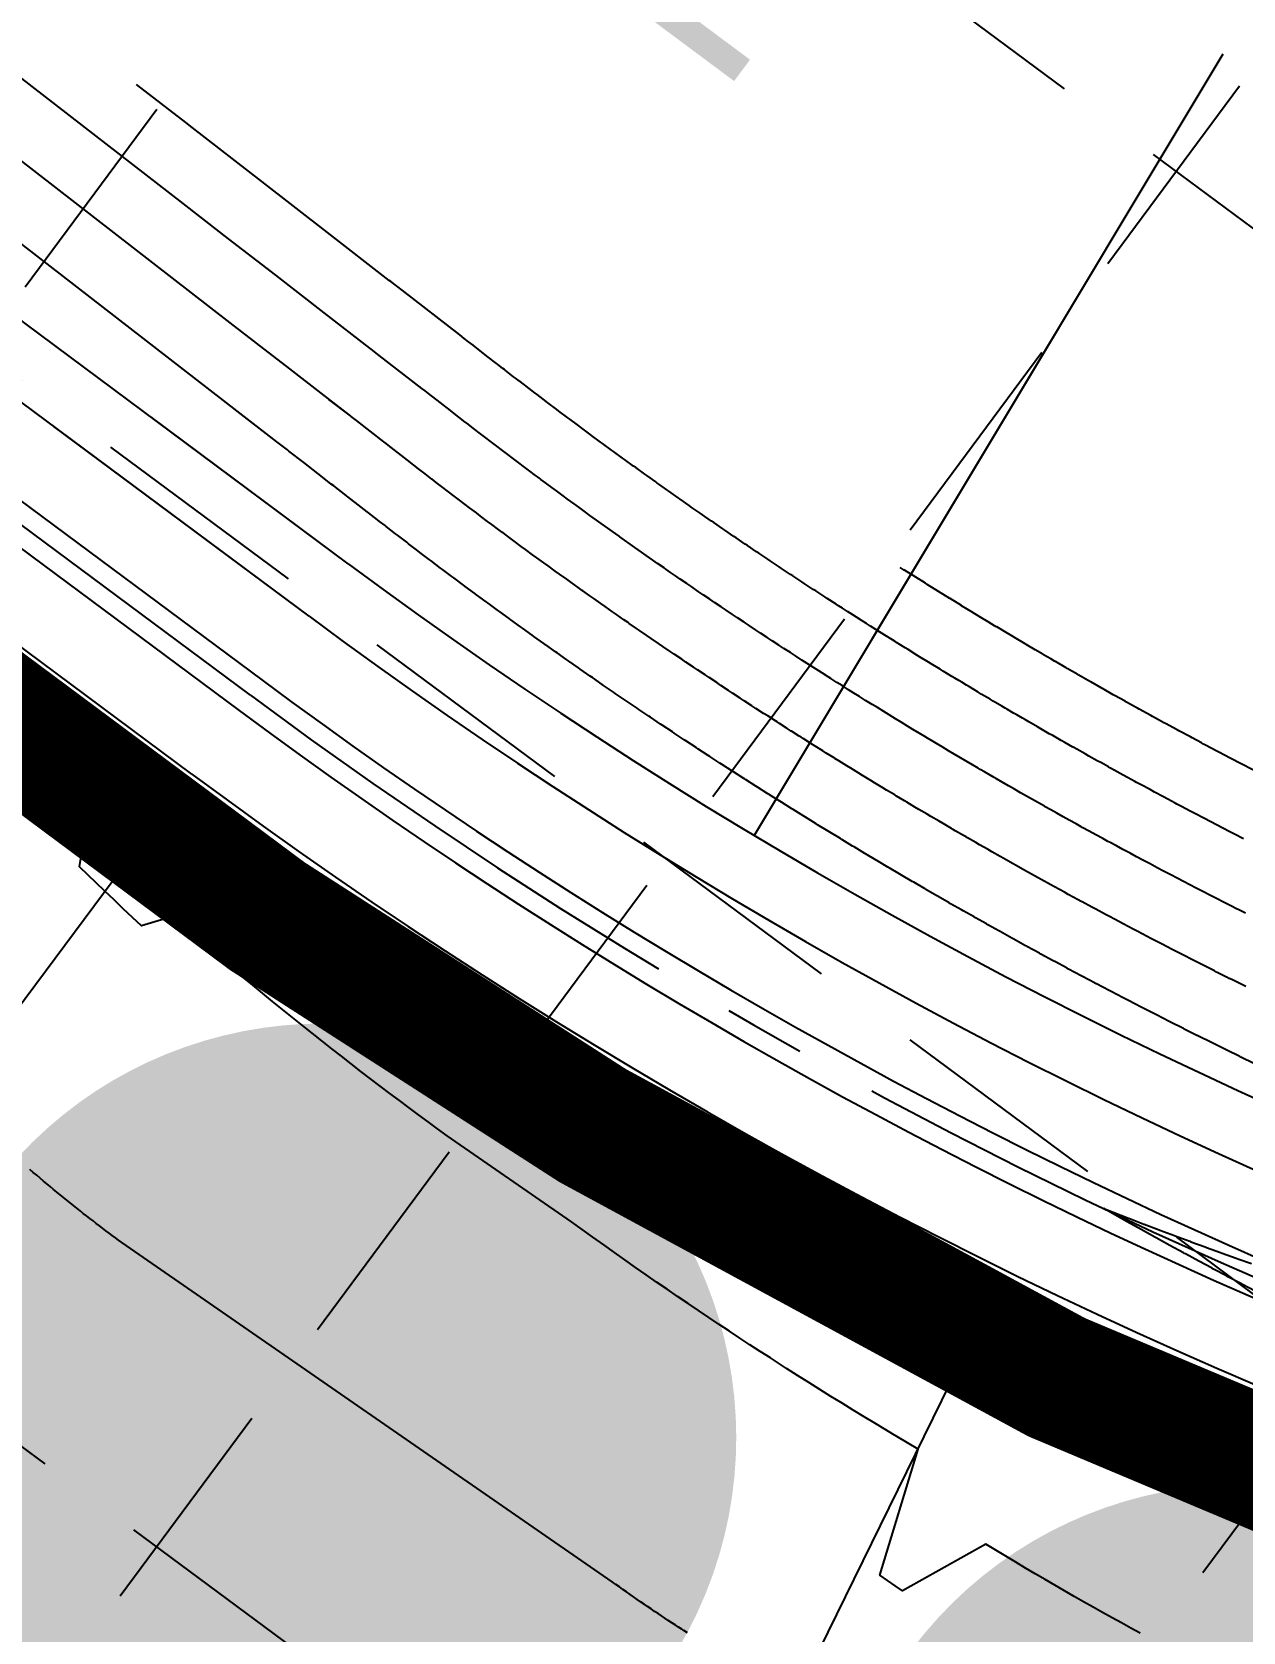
# Model space of a CAD drawing. Header units: feet. Extents: x 2260 to 6199, y 3666 to 7344.
# Drawn here: x 4416.6 to 4490.5, y 6200.7 to 6298.4 of the extents above; entities that cross this region are included whole.
import ezdxf
from ezdxf.enums import TextEntityAlignment as Align

# ---------------------------------------------------------------- set-up
doc = ezdxf.new("R2010")
doc.units = ezdxf.units.FT
doc.header["$LTSCALE"] = 40
doc.header["$MEASUREMENT"] = 0
doc.linetypes.add('CENTER2', pattern=[1.125, 0.75, -0.125, 0.125, -0.125])
doc.linetypes.add('HIDDEN', pattern=[0.375, 0.25, -0.125])
for name, color, linetype in [('ALTURA LOGO', 4, 'CONTINUOUS'), ('BOUNDARY-LINE', 1, 'CONTINUOUS'), ('CL-STORM', 4, 'CENTER2'), ('EOP-PROP', 4, 'CONTINUOUS'), ('EROSION BLANKETS', 84, 'CONTINUOUS'), ('FLOW-ARROWS', 253, 'CONTINUOUS'), ('GRID', 254, 'HIDDEN'), ('LOT-NOS', 4, 'CONTINUOUS'), ('lots-line', 4, 'CONTINUOUS'), ('PC', 43, 'CONTINUOUS'), ('STORM', 3, 'CONTINUOUS')]:
    doc.layers.add(name, color=color, linetype=linetype)
doc.styles.add('altura', font='ARIAL.TTF', dxfattribs={"oblique": 15})
doc.styles.get("Standard").update_dxf_attribs({"font": 'ARIAL.TTF'})

msp = doc.modelspace()

# ---------------------------------------------------------------- hatches: boundary and pattern name
at = {"layer": 'ALTURA LOGO'}
h = msp.add_hatch(color=42, dxfattribs=at)
edge = h.paths.add_edge_path()
edge.add_ellipse((4434.313, 6212.616), major_axis=(15.08, 20.258), ratio=1, start_angle=269.99844, end_angle=449.99844)
edge.add_ellipse((4434.313, 6212.616), major_axis=(15.079, 20.258), ratio=1, start_angle=89.99743, end_angle=269.99743)
h.paths.add_polyline_path([(4409.851, 6217.859), (4446.032, 6190.926), (4459.403, 6208.888), (4423.222, 6235.821)], flags=24)
h = msp.add_hatch(color=42, dxfattribs=at)
edge = h.paths.add_edge_path()
edge.add_ellipse((4490.479, 6184.493), major_axis=(15.08, 20.258), ratio=1, start_angle=269.99844, end_angle=449.99844)
edge.add_ellipse((4490.479, 6184.493), major_axis=(15.079, 20.258), ratio=1, start_angle=89.99743, end_angle=269.99743)
h.paths.add_polyline_path([(4466.017, 6189.736), (4502.199, 6162.802), (4515.57, 6180.764), (4479.389, 6207.698)], flags=24)

# ---------------------------------------------------------------- linework, layer by layer
at = {"layer": 'BOUNDARY-LINE', "color": 7}
for q in [(3811.862, 6729.77), (4423.823, 6274.898)]:
    msp.add_line((4435.876, 6265.94), q, dxfattribs=at)
msp.add_arc((4616.039, 6508.322), 302.006, 233.37652, 265.32855, dxfattribs=at)
msp.add_arc((4616.039, 6508.322), 302.006, 233.37652, 265.32855, dxfattribs=at)
at = {"layer": 'CL-STORM', "color": 7}
msp.add_line((4429.91, 6257.914), (4328.452, 6333.328), dxfattribs=at)
msp.add_arc((4616.039, 6508.322), 312.006, 233.37652, 260.31847, dxfattribs=at)
at = {"layer": 'EOP-PROP', "color": 7}
for p, q in [((4433.489, 6262.729), (3817.903, 6720.295)), ((4426.331, 6253.098), (3810.745, 6710.665)), ((4433.489, 6262.729), (4417.905, 6274.313)), ((4426.331, 6253.098), (4400.149, 6272.559))]:
    msp.add_line(p, q, dxfattribs=at)
for radius in [306.006, 306.006, 318.006, 318.006]:
    msp.add_arc((4616.039, 6508.322), radius, 233.37652, 264.31719, dxfattribs=at)
at = {"layer": 'EROSION BLANKETS', "const_width": 8}
msp.add_lwpolyline([(4602.606, 6185.544), (4594.697, 6185.766), (4581.319, 6188.161), (4548.131, 6193.658), (4524.084, 6198.814), (4500.364, 6207.343), (4479.131, 6216.276), (4450.805, 6231.64), (4430.936, 6244.426), (4165.96, 6441.588), (4022.75, 6547.626), (3801.036, 6712.749), (3796.889, 6714.467), (3794.317, 6715.019), (3793.533, 6715.058)], dxfattribs=at)
at = {"layer": 'FLOW-ARROWS', "color": 7}
for points in [[(4420.871, 6244.523, 0, 1.667, 0), (4417.819, 6240.562, 0, 0, 0), (4413.746, 6235.278, 0, 0, 0)], [(4420.871, 6244.523, 0, 1.667, 0), (4417.819, 6240.562, 0, 0, 0), (4413.746, 6235.278, 0, 0, 0)], [(4468.521, 6210.958, 0, 1.667, 0), (4466.334, 6206.462, 0, 0, 0), (4462.292, 6198.155, 0, 0, 0)], [(4468.521, 6210.958, 0, 1.667, 0), (4466.334, 6206.462, 0, 0, 0), (4462.292, 6198.155, 0, 0, 0)]]:
    msp.add_lwpolyline(points, format="xyseb", dxfattribs=at)
at = {"layer": 'GRID', "linetype": 'HIDDEN', "ltscale": 1.35}
for p, q in [((3395.076, 7098.879), (5997.509, 5169.707)), ((3363.961, 7056.904), (5966.394, 5127.733)), ((3332.845, 7014.929), (5935.278, 5085.758)), ((4568.907, 6488.886), (3479.721, 5019.585)), ((4610.882, 6457.77), (3521.696, 4988.469)), ((4652.857, 6426.655), (3563.671, 4957.354))]:
    msp.add_line(p, q, dxfattribs=at)
at = {"layer": 'lots-line', "color": 7}
for p, q in [((4423.945, 6249.888), (3799.931, 6713.718)), ((4489.275, 6297.037), (4460.664, 6249.35)), ((4479.279, 6280.376), (4460.664, 6249.35)), ((4423.945, 6249.888), (4394.23, 6271.975)), ((4355.341, 6157.592), (4423.945, 6249.888)), ((4355.341, 6157.592), (4423.945, 6249.888)), ((4474.231, 6219.222), (4420.793, 6110.28)), ((4474.231, 6219.222), (4420.793, 6110.28))]:
    msp.add_line(p, q, dxfattribs=at)
for radius, end in [(302.006, 265.32855), (302.006, 265.32855), (322.006, 265.94551), (322.006, 265.94551)]:
    msp.add_arc((4616.039, 6508.322), radius, 233.37652, end, dxfattribs=at)
at = {"layer": 'PC', "color": 43, "flags": 128}
for points, elevation in [([(4491.168, 6235.436), (4490.38, 6235.818), (4490.376, 6235.82), (4490.302, 6235.856), (4489.516, 6236.24), (4489.437, 6236.278), (4488.652, 6236.665), (4488.573, 6236.704), (4487.791, 6237.093), (4487.742, 6237.117), (4487.712, 6237.132), (4487.687, 6237.145), (4486.905, 6237.536), (4486.862, 6237.558), (4486.083, 6237.952), (4486.071, 6237.957), (4485.992, 6237.997), (4485.214, 6238.393), (4485.134, 6238.434), (4484.358, 6238.832), (4484.278, 6238.873), (4483.503, 6239.274), (4483.265, 6239.397), (4483.185, 6239.439), (4482.411, 6239.843), (4482.33, 6239.886), (4481.558, 6240.292), (4481.542, 6240.301), (4481.476, 6240.336), (4480.707, 6240.743), (4480.624, 6240.788), (4479.857, 6241.197), (4479.773, 6241.243), (4479.008, 6241.654), (4478.991, 6241.664), (4478.923, 6241.701), (4478.161, 6242.114), (4478.075, 6242.161), (4477.316, 6242.576), (4477.3, 6242.584), (4477.233, 6242.622), (4476.477, 6243.038), (4476.397, 6243.083), (4475.682, 6243.479), (4475.602, 6243.524), (4474.924, 6243.902), (4474.922, 6243.904), (4474.842, 6243.949), (4474.167, 6244.328), (4474.084, 6244.376), (4473.411, 6244.757), (4473.327, 6244.805), (4472.657, 6245.187), (4472.572, 6245.236), (4471.903, 6245.619), (4471.873, 6245.637), (4471.817, 6245.67), (4471.151, 6246.054), (4471.091, 6246.09), (4471.064, 6246.105), (4470.4, 6246.491), (4470.313, 6246.543), (4469.651, 6246.93), (4469.562, 6246.983), (4468.903, 6247.371), (4468.813, 6247.425), (4468.156, 6247.814), (4468.107, 6247.844), (4467.452, 6248.235), (4467.411, 6248.26), (4466.758, 6248.652), (4466.667, 6248.707), (4466.016, 6249.101), (4465.924, 6249.157), (4465.276, 6249.551), (4465.183, 6249.609), (4464.537, 6250.004), (4464.443, 6250.063), (4463.799, 6250.459), (4463.704, 6250.519), (4463.69, 6250.528), (4463.049, 6250.926), (4462.967, 6250.977), (4462.328, 6251.376), (4462.231, 6251.437), (4461.594, 6251.837), (4461.548, 6251.867), (4461.502, 6251.896), (4460.867, 6252.298), (4460.862, 6252.301), (4460.764, 6252.363), (4460.131, 6252.766), (4460.073, 6252.804), (4460.032, 6252.83), (4459.402, 6253.234), (4459.302, 6253.298), (4458.674, 6253.704), (4458.574, 6253.769), (4457.947, 6254.175), (4457.846, 6254.241), (4457.222, 6254.649), (4457.121, 6254.716), (4456.498, 6255.125), (4456.396, 6255.193), (4455.775, 6255.603), (4455.673, 6255.672), (4455.055, 6256.083), (4454.952, 6256.152), (4454.335, 6256.565), (4454.231, 6256.635), (4453.617, 6257.05), (4453.513, 6257.12), (4452.9, 6257.536), (4452.795, 6257.608), (4452.185, 6258.024), (4452.08, 6258.097), (4451.471, 6258.514), (4451.392, 6258.57), (4450.786, 6258.988), (4450.759, 6259.007), (4450.652, 6259.081), (4450.048, 6259.501), (4449.941, 6259.576), (4449.339, 6259.997), (4449.231, 6260.074), (4448.631, 6260.496), (4448.536, 6260.564), (4447.938, 6260.987), (4447.925, 6260.996), (4447.816, 6261.074), (4447.22, 6261.499), (4447.111, 6261.577), (4446.517, 6262.003), (4446.407, 6262.083), (4445.815, 6262.51), (4445.704, 6262.59), (4445.115, 6263.018), (4445.003, 6263.099), (4444.416, 6263.529), (4444.304, 6263.611), (4443.718, 6264.041), (4443.606, 6264.124), (4443.023, 6264.555), (4443.005, 6264.569), (4442.91, 6264.639), (4442.328, 6265.072), (4442.215, 6265.157), (4441.636, 6265.59), (4441.522, 6265.676), (4440.945, 6266.111), (4440.83, 6266.197), (4440.255, 6266.633), (4440.14, 6266.721), (4439.567, 6267.157), (4439.452, 6267.246), (4438.881, 6267.683), (4438.77, 6267.769), (4438.764, 6267.774), (4438.195, 6268.212), (4438.127, 6268.265), (4437.792, 6268.525), (4437.667, 6268.621), (4437.487, 6268.761), (4435.863, 6270.019), (4435.806, 6270.063), (4435.747, 6270.109), (4434.994, 6270.692), (4434.848, 6270.805), (4434.827, 6270.822), (4434.02, 6271.447), (4433.163, 6272.111), (4432.251, 6272.818), (4432.167, 6272.883), (4431.524, 6273.381), (4401.398, 6296.724)], 549), ([(4490.666, 6240.131), (4490.426, 6240.249), (4489.813, 6240.554), (4489.666, 6240.627), (4489.575, 6240.672), (4489.501, 6240.709), (4488.887, 6241.016), (4488.758, 6241.081), (4488.146, 6241.39), (4488.112, 6241.407), (4487.876, 6241.526), (4487.264, 6241.837), (4487.028, 6241.957), (4486.416, 6242.271), (4486.182, 6242.39), (4485.571, 6242.707), (4484.878, 6243.067), (4484.645, 6243.189), (4484.034, 6243.508), (4483.8, 6243.632), (4483.193, 6243.951), (4483.147, 6243.977), (4482.957, 6244.078), (4482.352, 6244.398), (4482.115, 6244.526), (4481.513, 6244.847), (4481.274, 6244.977), (4480.676, 6245.299), (4480.626, 6245.327), (4480.435, 6245.431), (4479.84, 6245.754), (4479.597, 6245.888), (4479.005, 6246.211), (4478.961, 6246.235), (4478.774, 6246.34), (4478.185, 6246.664), (4477.963, 6246.788), (4477.408, 6247.095), (4477.185, 6247.221), (4476.66, 6247.515), (4476.654, 6247.518), (4476.435, 6247.642), (4475.912, 6247.936), (4475.686, 6248.065), (4475.166, 6248.36), (4474.938, 6248.491), (4474.421, 6248.785), (4474.191, 6248.918), (4473.677, 6249.213), (4473.596, 6249.261), (4473.446, 6249.348), (4472.935, 6249.643), (4472.773, 6249.738), (4472.702, 6249.78), (4472.193, 6250.075), (4471.959, 6250.214), (4471.454, 6250.51), (4471.218, 6250.65), (4470.715, 6250.946), (4470.477, 6251.088), (4469.978, 6251.385), (4469.849, 6251.463), (4469.351, 6251.759), (4469.242, 6251.825), (4468.747, 6252.122), (4468.508, 6252.268), (4468.015, 6252.565), (4467.775, 6252.712), (4467.285, 6253.01), (4467.043, 6253.159), (4466.555, 6253.458), (4466.313, 6253.608), (4465.828, 6253.907), (4465.584, 6254.059), (4465.548, 6254.082), (4465.065, 6254.381), (4464.857, 6254.511), (4464.376, 6254.811), (4464.13, 6254.966), (4463.653, 6255.267), (4463.535, 6255.342), (4463.418, 6255.416), (4462.942, 6255.717), (4462.93, 6255.724), (4462.683, 6255.882), (4462.209, 6256.184), (4462.064, 6256.278), (4461.962, 6256.343), (4461.49, 6256.646), (4461.242, 6256.806), (4460.772, 6257.109), (4460.523, 6257.271), (4460.055, 6257.575), (4459.805, 6257.738), (4459.339, 6258.043), (4459.089, 6258.207), (4458.625, 6258.513), (4458.375, 6258.679), (4457.913, 6258.984), (4457.662, 6259.152), (4457.202, 6259.458), (4456.95, 6259.627), (4456.492, 6259.934), (4456.24, 6260.105), (4455.783, 6260.412), (4455.531, 6260.584), (4455.077, 6260.892), (4454.823, 6261.065), (4454.371, 6261.374), (4454.117, 6261.549), (4453.667, 6261.858), (4453.476, 6261.99), (4453.028, 6262.3), (4452.964, 6262.344), (4452.71, 6262.521), (4452.263, 6262.832), (4452.008, 6263.011), (4451.564, 6263.322), (4451.308, 6263.502), (4450.865, 6263.814), (4450.64, 6263.974), (4450.199, 6264.286), (4450.169, 6264.308), (4449.912, 6264.491), (4449.473, 6264.804), (4449.217, 6264.988), (4448.78, 6265.302), (4448.523, 6265.488), (4448.087, 6265.801), (4447.83, 6265.989), (4447.397, 6266.303), (4447.139, 6266.492), (4446.707, 6266.807), (4446.449, 6266.997), (4446.019, 6267.313), (4445.761, 6267.505), (4445.333, 6267.821), (4445.293, 6267.851), (4445.074, 6268.014), (4444.648, 6268.33), (4444.389, 6268.525), (4443.965, 6268.842), (4443.705, 6269.038), (4443.283, 6269.356), (4443.023, 6269.553), (4442.603, 6269.871), (4442.343, 6270.07), (4441.924, 6270.389), (4441.663, 6270.589), (4441.247, 6270.908), (4440.998, 6271.101), (4440.985, 6271.111), (4440.571, 6271.43), (4440.419, 6271.549), (4440.175, 6271.737), (4439.895, 6271.954), (4439.491, 6272.267), (4438.319, 6273.176), (4438.192, 6273.274), (4438.06, 6273.376), (4436.387, 6274.673), (4436.062, 6274.924), (4436.014, 6274.961), (4434.22, 6276.352), (4432.314, 6277.829), (4430.285, 6279.4), (4430.099, 6279.544), (4428.67, 6280.652), (4408.585, 6296.214)], 548), ([(4490.654, 6244.604), (4490.209, 6244.828), (4490.153, 6244.856), (4489.76, 6245.054), (4489.313, 6245.281), (4488.923, 6245.479), (4488.475, 6245.709), (4488.087, 6245.908), (4487.638, 6246.14), (4486.49, 6246.736), (4486.105, 6246.939), (4485.658, 6247.172), (4485.27, 6247.378), (4484.827, 6247.611), (4484.751, 6247.653), (4484.437, 6247.82), (4483.998, 6248.053), (4483.606, 6248.264), (4483.17, 6248.497), (4482.775, 6248.712), (4482.343, 6248.944), (4482.261, 6248.989), (4481.946, 6249.161), (4481.518, 6249.394), (4481.119, 6249.614), (4480.694, 6249.846), (4480.623, 6249.886), (4480.314, 6250.057), (4479.893, 6250.289), (4479.53, 6250.493), (4479.134, 6250.712), (4478.768, 6250.919), (4478.395, 6251.127), (4478.386, 6251.133), (4478.027, 6251.336), (4477.657, 6251.543), (4477.287, 6251.755), (4476.921, 6251.962), (4476.548, 6252.177), (4476.185, 6252.383), (4475.811, 6252.6), (4475.451, 6252.807), (4475.319, 6252.884), (4475.075, 6253.026), (4474.718, 6253.232), (4474.454, 6253.387), (4474.339, 6253.455), (4473.987, 6253.66), (4473.605, 6253.885), (4473.256, 6254.089), (4472.873, 6254.317), (4472.527, 6254.521), (4472.142, 6254.752), (4471.799, 6254.955), (4471.59, 6255.081), (4471.25, 6255.284), (4471.073, 6255.39), (4470.735, 6255.593), (4470.349, 6255.828), (4470.014, 6256.03), (4469.626, 6256.267), (4469.293, 6256.47), (4468.904, 6256.709), (4468.574, 6256.911), (4468.183, 6257.153), (4467.856, 6257.354), (4467.464, 6257.599), (4467.405, 6257.636), (4467.082, 6257.837), (4466.746, 6258.046), (4466.425, 6258.247), (4466.03, 6258.496), (4465.711, 6258.697), (4465.523, 6258.816), (4465.335, 6258.936), (4465.018, 6259.136), (4464.999, 6259.148), (4464.602, 6259.401), (4464.288, 6259.602), (4464.054, 6259.752), (4463.891, 6259.857), (4463.578, 6260.057), (4463.181, 6260.314), (4462.87, 6260.515), (4462.472, 6260.774), (4462.163, 6260.975), (4461.764, 6261.235), (4461.457, 6261.436), (4461.058, 6261.699), (4460.753, 6261.9), (4460.354, 6262.165), (4460.05, 6262.365), (4459.65, 6262.632), (4459.349, 6262.833), (4458.948, 6263.102), (4458.649, 6263.303), (4458.248, 6263.574), (4457.95, 6263.774), (4457.549, 6264.047), (4457.253, 6264.248), (4456.851, 6264.523), (4456.557, 6264.724), (4456.155, 6265.001), (4455.863, 6265.201), (4455.56, 6265.411), (4455.27, 6265.612), (4455.17, 6265.681), (4454.767, 6265.962), (4454.478, 6266.163), (4454.075, 6266.445), (4453.788, 6266.646), (4453.385, 6266.931), (4453.1, 6267.132), (4452.744, 6267.385), (4452.46, 6267.585), (4452.412, 6267.619), (4452.009, 6267.908), (4451.727, 6268.109), (4451.323, 6268.399), (4451.043, 6268.6), (4450.638, 6268.892), (4450.36, 6269.093), (4449.955, 6269.388), (4449.678, 6269.589), (4449.274, 6269.885), (4448.999, 6270.086), (4448.594, 6270.384), (4448.32, 6270.585), (4447.915, 6270.885), (4447.644, 6271.086), (4447.58, 6271.134), (4447.238, 6271.388), (4446.968, 6271.589), (4446.563, 6271.893), (4446.294, 6272.094), (4445.889, 6272.4), (4445.622, 6272.601), (4445.216, 6272.909), (4444.951, 6273.11), (4444.545, 6273.419), (4444.282, 6273.62), (4443.875, 6273.933), (4443.614, 6274.133), (4443.227, 6274.432), (4443.205, 6274.449), (4442.947, 6274.648), (4442.71, 6274.832), (4442.559, 6274.949), (4442.124, 6275.287), (4441.496, 6275.773), (4440.774, 6276.332), (4440.579, 6276.484), (4440.373, 6276.643), (4437.779, 6278.653), (4437.276, 6279.043), (4437.202, 6279.1), (4434.42, 6281.256), (4431.464, 6283.546), (4428.319, 6285.983), (4428.032, 6286.205), (4425.815, 6287.923), (4415.773, 6295.704)], 547), ([(4490.534, 6249.148), (4489.992, 6249.425), (4489.706, 6249.573), (4488.103, 6250.405), (4487.564, 6250.689), (4487.282, 6250.837), (4486.74, 6251.124), (4486.462, 6251.271), (4486.356, 6251.329), (4485.918, 6251.562), (4485.643, 6251.708), (4485.097, 6252.003), (4484.826, 6252.147), (4484.277, 6252.446), (4484.01, 6252.589), (4483.897, 6252.652), (4483.458, 6252.892), (4483.196, 6253.034), (4482.641, 6253.34), (4482.383, 6253.481), (4482.284, 6253.537), (4481.855, 6253.775), (4481.601, 6253.915), (4481.096, 6254.198), (4480.86, 6254.329), (4480.351, 6254.616), (4480.13, 6254.739), (4480.118, 6254.747), (4479.619, 6255.029), (4479.402, 6255.151), (4478.889, 6255.445), (4478.676, 6255.565), (4478.159, 6255.862), (4477.95, 6255.982), (4477.431, 6256.282), (4477.225, 6256.4), (4477.042, 6256.508), (4476.703, 6256.705), (4476.502, 6256.821), (4476.136, 6257.036), (4475.977, 6257.129), (4475.78, 6257.244), (4475.252, 6257.556), (4475.059, 6257.669), (4474.528, 6257.984), (4474.339, 6258.096), (4473.806, 6258.415), (4473.621, 6258.525), (4473.332, 6258.699), (4473.149, 6258.808), (4472.904, 6258.955), (4472.724, 6259.064), (4472.19, 6259.388), (4472.012, 6259.495), (4471.476, 6259.822), (4471.302, 6259.929), (4470.764, 6260.259), (4470.593, 6260.364), (4470.053, 6260.698), (4469.885, 6260.802), (4469.344, 6261.139), (4469.263, 6261.19), (4469.098, 6261.292), (4468.636, 6261.581), (4468.473, 6261.683), (4467.929, 6262.026), (4467.769, 6262.126), (4467.51, 6262.291), (4467.251, 6262.455), (4467.093, 6262.555), (4467.067, 6262.572), (4466.522, 6262.92), (4466.366, 6263.019), (4466.045, 6263.226), (4465.82, 6263.37), (4465.666, 6263.469), (4465.12, 6263.822), (4464.968, 6263.921), (4464.421, 6264.276), (4464.27, 6264.374), (4463.723, 6264.732), (4463.575, 6264.83), (4463.027, 6265.191), (4462.88, 6265.287), (4462.332, 6265.651), (4462.187, 6265.747), (4461.639, 6266.113), (4461.496, 6266.208), (4460.947, 6266.577), (4460.805, 6266.672), (4460.256, 6267.043), (4460.117, 6267.137), (4459.567, 6267.511), (4459.429, 6267.604), (4458.879, 6267.981), (4458.743, 6268.074), (4458.193, 6268.453), (4458.058, 6268.545), (4457.645, 6268.832), (4457.512, 6268.924), (4457.375, 6269.018), (4456.824, 6269.402), (4456.693, 6269.493), (4456.142, 6269.88), (4456.013, 6269.97), (4455.462, 6270.359), (4455.334, 6270.45), (4454.848, 6270.795), (4454.721, 6270.885), (4454.656, 6270.931), (4454.105, 6271.324), (4453.98, 6271.413), (4453.429, 6271.81), (4453.305, 6271.898), (4452.754, 6272.297), (4452.632, 6272.385), (4452.081, 6272.786), (4451.96, 6272.874), (4451.409, 6273.278), (4451.29, 6273.364), (4450.739, 6273.771), (4450.621, 6273.857), (4450.07, 6274.266), (4449.954, 6274.351), (4449.868, 6274.417), (4449.402, 6274.763), (4449.288, 6274.848), (4448.737, 6275.261), (4448.624, 6275.346), (4448.072, 6275.762), (4447.961, 6275.846), (4447.409, 6276.265), (4447.299, 6276.348), (4446.748, 6276.769), (4446.639, 6276.852), (4446.087, 6277.276), (4445.981, 6277.358), (4445.455, 6277.764), (4445.426, 6277.786), (4445.323, 6277.866), (4445.002, 6278.115), (4444.942, 6278.162), (4444.352, 6278.619), (4443.5, 6279.279), (4443.23, 6279.489), (4442.965, 6279.694), (4442.687, 6279.91), (4439.172, 6282.633), (4438.49, 6283.162), (4438.39, 6283.239), (4434.62, 6286.16), (4430.615, 6289.263), (4426.354, 6292.565), (4425.964, 6292.867), (4422.961, 6295.194)], 546), ([(4490.654, 6244.604), (4490.209, 6244.828), (4490.153, 6244.856), (4489.76, 6245.054), (4489.313, 6245.281), (4488.923, 6245.479), (4488.475, 6245.709), (4488.087, 6245.908), (4487.638, 6246.14), (4486.49, 6246.736), (4486.105, 6246.939), (4485.658, 6247.172), (4485.27, 6247.378), (4484.827, 6247.611), (4484.751, 6247.653), (4484.437, 6247.82), (4483.998, 6248.053), (4483.606, 6248.264), (4483.17, 6248.497), (4482.775, 6248.712), (4482.343, 6248.944), (4482.261, 6248.989), (4481.946, 6249.161), (4481.518, 6249.394), (4481.119, 6249.614), (4480.694, 6249.846), (4480.623, 6249.886), (4480.314, 6250.057), (4479.893, 6250.289), (4479.53, 6250.493), (4479.134, 6250.712), (4478.768, 6250.919), (4478.395, 6251.127), (4478.386, 6251.133), (4478.027, 6251.336), (4477.657, 6251.543), (4477.287, 6251.755), (4476.921, 6251.962), (4476.548, 6252.177), (4476.185, 6252.383), (4475.811, 6252.6), (4475.451, 6252.807), (4475.319, 6252.884), (4475.075, 6253.026), (4474.718, 6253.232), (4474.454, 6253.387), (4474.339, 6253.455), (4473.987, 6253.66), (4473.605, 6253.885), (4473.256, 6254.089), (4472.873, 6254.317), (4472.527, 6254.521), (4472.142, 6254.752), (4471.799, 6254.955), (4471.59, 6255.081), (4471.25, 6255.284), (4471.073, 6255.39), (4470.735, 6255.593), (4470.349, 6255.828), (4470.014, 6256.03), (4469.626, 6256.267), (4469.293, 6256.47), (4468.904, 6256.709), (4468.574, 6256.911), (4468.183, 6257.153), (4467.856, 6257.354), (4467.464, 6257.599), (4467.405, 6257.636), (4467.082, 6257.837), (4466.746, 6258.046), (4466.425, 6258.247), (4466.03, 6258.496), (4465.711, 6258.697), (4465.523, 6258.816), (4465.335, 6258.936), (4465.018, 6259.136), (4464.999, 6259.148), (4464.602, 6259.401), (4464.288, 6259.602), (4464.054, 6259.752), (4463.891, 6259.857), (4463.578, 6260.057), (4463.181, 6260.314), (4462.87, 6260.515), (4462.472, 6260.774), (4462.163, 6260.975), (4461.764, 6261.235), (4461.457, 6261.436), (4461.058, 6261.699), (4460.753, 6261.9), (4460.354, 6262.165), (4460.05, 6262.365), (4459.65, 6262.632), (4459.349, 6262.833), (4458.948, 6263.102), (4458.649, 6263.303), (4458.248, 6263.574), (4457.95, 6263.774), (4457.549, 6264.047), (4457.253, 6264.248), (4456.851, 6264.523), (4456.557, 6264.724), (4456.155, 6265.001), (4455.863, 6265.201), (4455.56, 6265.411), (4455.27, 6265.612), (4455.17, 6265.681), (4454.767, 6265.962), (4454.478, 6266.163), (4454.075, 6266.445), (4453.788, 6266.646), (4453.385, 6266.931), (4453.1, 6267.132), (4452.744, 6267.385), (4452.46, 6267.585), (4452.412, 6267.619), (4452.009, 6267.908), (4451.727, 6268.109), (4451.323, 6268.399), (4451.043, 6268.6), (4450.638, 6268.892), (4450.36, 6269.093), (4449.955, 6269.388), (4449.678, 6269.589), (4449.274, 6269.885), (4448.999, 6270.086), (4448.594, 6270.384), (4448.32, 6270.585), (4447.915, 6270.885), (4447.644, 6271.086), (4447.58, 6271.134), (4447.238, 6271.388), (4446.968, 6271.589), (4446.563, 6271.893), (4446.294, 6272.094), (4445.889, 6272.4), (4445.622, 6272.601), (4445.216, 6272.909), (4444.951, 6273.11), (4444.545, 6273.419), (4444.282, 6273.62), (4443.875, 6273.933), (4443.614, 6274.133), (4443.227, 6274.432), (4443.205, 6274.449), (4442.947, 6274.648), (4442.71, 6274.832), (4442.559, 6274.949), (4442.124, 6275.287), (4441.496, 6275.773), (4440.774, 6276.332), (4440.579, 6276.484), (4440.499, 6276.545)], 547), ([(4490.534, 6249.148), (4489.992, 6249.425), (4489.706, 6249.573), (4488.103, 6250.405), (4487.564, 6250.689), (4487.282, 6250.837), (4486.74, 6251.124), (4486.462, 6251.271), (4486.356, 6251.329), (4485.918, 6251.562), (4485.643, 6251.708), (4485.097, 6252.003), (4484.826, 6252.147), (4484.277, 6252.446), (4484.01, 6252.589), (4483.897, 6252.652), (4483.458, 6252.892), (4483.196, 6253.034), (4482.641, 6253.34), (4482.383, 6253.481), (4482.284, 6253.537), (4481.855, 6253.775), (4481.601, 6253.915), (4481.096, 6254.198), (4480.86, 6254.329), (4480.351, 6254.616), (4480.13, 6254.739), (4480.118, 6254.747), (4479.619, 6255.029), (4479.402, 6255.151), (4478.889, 6255.445), (4478.676, 6255.565), (4478.159, 6255.862), (4477.95, 6255.982), (4477.431, 6256.282), (4477.225, 6256.4), (4477.042, 6256.508), (4476.703, 6256.705), (4476.502, 6256.821), (4476.136, 6257.036), (4475.977, 6257.129), (4475.78, 6257.244), (4475.252, 6257.556), (4475.059, 6257.669), (4474.528, 6257.984), (4474.339, 6258.096), (4473.806, 6258.415), (4473.621, 6258.525), (4473.332, 6258.699), (4473.149, 6258.808), (4472.904, 6258.955), (4472.724, 6259.064), (4472.19, 6259.388), (4472.012, 6259.495), (4471.476, 6259.822), (4471.302, 6259.929), (4470.764, 6260.259), (4470.593, 6260.364), (4470.053, 6260.698), (4469.885, 6260.802), (4469.344, 6261.139), (4469.263, 6261.19), (4469.098, 6261.292), (4468.636, 6261.581), (4468.473, 6261.683), (4467.929, 6262.026), (4467.769, 6262.126), (4467.51, 6262.291), (4467.251, 6262.455), (4467.093, 6262.555), (4467.067, 6262.572), (4466.522, 6262.92), (4466.366, 6263.019), (4466.045, 6263.226), (4465.82, 6263.37), (4465.666, 6263.469), (4465.12, 6263.822), (4464.968, 6263.921), (4464.421, 6264.276), (4464.27, 6264.374), (4463.723, 6264.732), (4463.575, 6264.83), (4463.027, 6265.191), (4462.88, 6265.287), (4462.332, 6265.651), (4462.187, 6265.747), (4461.639, 6266.113), (4461.496, 6266.208), (4460.947, 6266.577), (4460.805, 6266.672), (4460.256, 6267.043), (4460.117, 6267.137), (4459.567, 6267.511), (4459.429, 6267.604), (4458.879, 6267.981), (4458.743, 6268.074), (4458.193, 6268.453), (4458.058, 6268.545), (4457.645, 6268.832), (4457.512, 6268.924), (4457.375, 6269.018), (4456.824, 6269.402), (4456.693, 6269.493), (4456.142, 6269.88), (4456.013, 6269.97), (4455.462, 6270.359), (4455.334, 6270.45), (4454.848, 6270.795), (4454.721, 6270.885), (4454.656, 6270.931), (4454.105, 6271.324), (4453.98, 6271.413), (4453.429, 6271.81), (4453.305, 6271.898), (4452.754, 6272.297), (4452.632, 6272.385), (4452.081, 6272.786), (4451.96, 6272.874), (4451.409, 6273.278), (4451.29, 6273.364), (4450.739, 6273.771), (4450.621, 6273.857), (4450.07, 6274.266), (4449.954, 6274.351), (4449.868, 6274.417), (4449.402, 6274.763), (4449.288, 6274.848), (4448.737, 6275.261), (4448.624, 6275.346), (4448.072, 6275.762), (4447.961, 6275.846), (4447.409, 6276.265), (4447.299, 6276.348), (4446.748, 6276.769), (4446.639, 6276.852), (4446.293, 6277.118)], 546), ([(4490.666, 6240.131), (4490.426, 6240.249), (4489.813, 6240.554), (4489.666, 6240.627), (4489.575, 6240.672), (4489.501, 6240.709), (4488.887, 6241.016), (4488.758, 6241.081), (4488.146, 6241.39), (4488.112, 6241.407), (4487.876, 6241.526), (4487.264, 6241.837), (4487.028, 6241.957), (4486.416, 6242.271), (4486.182, 6242.39), (4485.571, 6242.707), (4484.878, 6243.067), (4484.645, 6243.189), (4484.034, 6243.508), (4483.8, 6243.632), (4483.193, 6243.951), (4483.147, 6243.977), (4482.957, 6244.078), (4482.352, 6244.398), (4482.115, 6244.526), (4481.513, 6244.847), (4481.274, 6244.977), (4480.676, 6245.299), (4480.626, 6245.327), (4480.435, 6245.431), (4479.84, 6245.754), (4479.597, 6245.888), (4479.005, 6246.211), (4478.961, 6246.235), (4478.774, 6246.34), (4478.185, 6246.664), (4477.963, 6246.788), (4477.408, 6247.095), (4477.185, 6247.221), (4476.66, 6247.515), (4476.654, 6247.518), (4476.435, 6247.642), (4475.912, 6247.936), (4475.686, 6248.065), (4475.166, 6248.36), (4474.938, 6248.491), (4474.421, 6248.785), (4474.191, 6248.918), (4473.677, 6249.213), (4473.596, 6249.261), (4473.446, 6249.348), (4472.935, 6249.643), (4472.773, 6249.738), (4472.702, 6249.78), (4472.193, 6250.075), (4471.959, 6250.214), (4471.454, 6250.51), (4471.218, 6250.65), (4470.715, 6250.946), (4470.477, 6251.088), (4469.978, 6251.385), (4469.849, 6251.463), (4469.351, 6251.759), (4469.242, 6251.825), (4468.747, 6252.122), (4468.508, 6252.268), (4468.015, 6252.565), (4467.775, 6252.712), (4467.285, 6253.01), (4467.043, 6253.159), (4466.555, 6253.458), (4466.313, 6253.608), (4465.828, 6253.907), (4465.584, 6254.059), (4465.548, 6254.082), (4465.065, 6254.381), (4464.857, 6254.511), (4464.376, 6254.811), (4464.13, 6254.966), (4463.653, 6255.267), (4463.535, 6255.342), (4463.418, 6255.416), (4462.942, 6255.717), (4462.93, 6255.724), (4462.683, 6255.882), (4462.209, 6256.184), (4462.064, 6256.278), (4461.962, 6256.343), (4461.49, 6256.646), (4461.242, 6256.806), (4460.772, 6257.109), (4460.523, 6257.271), (4460.055, 6257.575), (4459.805, 6257.738), (4459.339, 6258.043), (4459.089, 6258.207), (4458.625, 6258.513), (4458.375, 6258.679), (4457.913, 6258.984), (4457.662, 6259.152), (4457.202, 6259.458), (4456.95, 6259.627), (4456.492, 6259.934), (4456.24, 6260.105), (4455.783, 6260.412), (4455.531, 6260.584), (4455.077, 6260.892), (4454.823, 6261.065), (4454.371, 6261.374), (4454.117, 6261.549), (4453.667, 6261.858), (4453.476, 6261.99), (4453.028, 6262.3), (4452.964, 6262.344), (4452.71, 6262.521), (4452.263, 6262.832), (4452.008, 6263.011), (4451.564, 6263.322), (4451.308, 6263.502), (4450.865, 6263.814), (4450.64, 6263.974), (4450.199, 6264.286), (4450.169, 6264.308), (4449.912, 6264.491), (4449.473, 6264.804), (4449.217, 6264.988), (4448.78, 6265.302), (4448.523, 6265.488), (4448.087, 6265.801), (4447.83, 6265.989), (4447.397, 6266.303), (4447.139, 6266.492), (4446.707, 6266.807), (4446.449, 6266.997), (4446.019, 6267.313), (4445.761, 6267.505), (4445.333, 6267.821), (4445.293, 6267.851), (4445.074, 6268.014), (4444.648, 6268.33), (4444.389, 6268.525), (4443.965, 6268.842), (4443.705, 6269.038), (4443.283, 6269.356), (4443.023, 6269.553), (4442.603, 6269.871), (4442.343, 6270.07), (4441.924, 6270.389), (4441.663, 6270.589), (4441.247, 6270.908), (4440.998, 6271.101), (4440.985, 6271.111), (4440.571, 6271.43), (4440.419, 6271.549), (4440.175, 6271.737), (4439.895, 6271.954), (4439.491, 6272.267), (4438.319, 6273.176), (4438.192, 6273.274), (4438.06, 6273.376), (4436.387, 6274.673), (4436.062, 6274.924), (4436.014, 6274.961), (4434.708, 6275.973)], 548), ([(4491.168, 6235.436), (4490.38, 6235.818), (4490.376, 6235.82), (4490.302, 6235.856), (4489.516, 6236.24), (4489.437, 6236.278), (4488.652, 6236.665), (4488.573, 6236.704), (4487.791, 6237.093), (4487.742, 6237.117), (4487.712, 6237.132), (4487.687, 6237.145), (4486.905, 6237.536), (4486.862, 6237.558), (4486.083, 6237.952), (4486.071, 6237.957), (4485.992, 6237.997), (4485.214, 6238.393), (4485.134, 6238.434), (4484.358, 6238.832), (4484.278, 6238.873), (4483.503, 6239.274), (4483.265, 6239.397), (4483.185, 6239.439), (4482.411, 6239.843), (4482.33, 6239.886), (4481.558, 6240.292), (4481.542, 6240.301), (4481.476, 6240.336), (4480.707, 6240.743), (4480.624, 6240.788), (4479.857, 6241.197), (4479.773, 6241.243), (4479.008, 6241.654), (4478.991, 6241.664), (4478.923, 6241.701), (4478.161, 6242.114), (4478.075, 6242.161), (4477.316, 6242.576), (4477.3, 6242.584), (4477.233, 6242.622), (4476.477, 6243.038), (4476.397, 6243.083), (4475.682, 6243.479), (4475.602, 6243.524), (4474.924, 6243.902), (4474.922, 6243.904), (4474.842, 6243.949), (4474.167, 6244.328), (4474.084, 6244.376), (4473.411, 6244.757), (4473.327, 6244.805), (4472.657, 6245.187), (4472.572, 6245.236), (4471.903, 6245.619), (4471.873, 6245.637), (4471.817, 6245.67), (4471.151, 6246.054), (4471.091, 6246.09), (4471.064, 6246.105), (4470.4, 6246.491), (4470.313, 6246.543), (4469.651, 6246.93), (4469.562, 6246.983), (4468.903, 6247.371), (4468.813, 6247.425), (4468.156, 6247.814), (4468.107, 6247.844), (4467.452, 6248.235), (4467.411, 6248.26), (4466.758, 6248.652), (4466.667, 6248.707), (4466.016, 6249.101), (4465.924, 6249.157), (4465.276, 6249.551), (4465.183, 6249.609), (4464.537, 6250.004), (4464.443, 6250.063), (4463.799, 6250.459), (4463.704, 6250.519), (4463.69, 6250.528), (4463.049, 6250.926), (4462.967, 6250.977), (4462.328, 6251.376), (4462.231, 6251.437), (4461.594, 6251.837), (4461.548, 6251.867), (4461.502, 6251.896), (4460.867, 6252.298), (4460.862, 6252.301), (4460.764, 6252.363), (4460.131, 6252.766), (4460.073, 6252.804), (4460.032, 6252.83), (4459.402, 6253.234), (4459.302, 6253.298), (4458.674, 6253.704), (4458.574, 6253.769), (4457.947, 6254.175), (4457.846, 6254.241), (4457.222, 6254.649), (4457.121, 6254.716), (4456.498, 6255.125), (4456.396, 6255.193), (4455.775, 6255.603), (4455.673, 6255.672), (4455.055, 6256.083), (4454.952, 6256.152), (4454.335, 6256.565), (4454.231, 6256.635), (4453.617, 6257.05), (4453.513, 6257.12), (4452.9, 6257.536), (4452.795, 6257.608), (4452.185, 6258.024), (4452.08, 6258.097), (4451.471, 6258.514), (4451.392, 6258.57), (4450.786, 6258.988), (4450.759, 6259.007), (4450.652, 6259.081), (4450.048, 6259.501), (4449.941, 6259.576), (4449.339, 6259.997), (4449.231, 6260.074), (4448.631, 6260.496), (4448.536, 6260.564), (4447.938, 6260.987), (4447.925, 6260.996), (4447.816, 6261.074), (4447.22, 6261.499), (4447.111, 6261.577), (4446.517, 6262.003), (4446.407, 6262.083), (4445.815, 6262.51), (4445.704, 6262.59), (4445.115, 6263.018), (4445.003, 6263.099), (4444.416, 6263.529), (4444.304, 6263.611), (4443.718, 6264.041), (4443.606, 6264.124), (4443.023, 6264.555), (4443.005, 6264.569), (4442.91, 6264.639), (4442.328, 6265.072), (4442.215, 6265.157), (4441.636, 6265.59), (4441.522, 6265.676), (4440.945, 6266.111), (4440.83, 6266.197), (4440.255, 6266.633), (4440.14, 6266.721), (4439.567, 6267.157), (4439.452, 6267.246), (4438.881, 6267.683), (4438.77, 6267.769), (4438.764, 6267.774), (4438.195, 6268.212), (4438.127, 6268.265), (4437.792, 6268.525), (4437.667, 6268.621), (4437.487, 6268.761), (4435.863, 6270.019), (4435.806, 6270.063), (4435.747, 6270.109), (4434.994, 6270.692), (4434.848, 6270.805), (4434.827, 6270.822), (4434.02, 6271.447), (4433.163, 6272.111), (4432.251, 6272.818), (4432.167, 6272.883), (4431.524, 6273.381), (4428.917, 6275.401)], 549), ([(4484.22, 6200.656), (4483.652, 6200.965), (4483.081, 6201.278), (4482.508, 6201.595), (4481.931, 6201.916), (4481.353, 6202.241), (4480.771, 6202.57), (4480.187, 6202.903), (4479.601, 6203.24), (4479.011, 6203.581), (4478.419, 6203.926), (4477.824, 6204.275), (4477.227, 6204.629), (4476.626, 6204.986), (4476.023, 6205.348), (4475.418, 6205.714), (4474.809, 6206.085), (4469.719, 6203.235), (4469.261, 6203.547), (4468.8, 6203.864), (4468.336, 6204.186), (4470.679, 6211.891), (4470.021, 6212.278), (4469.361, 6212.67), (4469.132, 6212.805), (4468.698, 6213.065), (4468.033, 6213.465), (4467.367, 6213.869), (4466.697, 6214.278), (4466.026, 6214.691), (4465.352, 6215.108), (4464.676, 6215.53), (4463.998, 6215.956), (4463.317, 6216.387), (4462.635, 6216.821), (4462.268, 6217.056), (4461.65, 6217.454), (4461.028, 6217.856), (4460.405, 6218.262), (4459.78, 6218.672), (4459.153, 6219.086), (4458.525, 6219.503), (4457.894, 6219.924), (4457.261, 6220.35), (4456.626, 6220.779), (4455.99, 6221.212), (4455.351, 6221.648), (4454.71, 6222.089), (4454.067, 6222.534), (4453.423, 6222.983), (4452.776, 6223.436), (4452.127, 6223.893), (4451.476, 6224.354), (4450.823, 6224.82), (4450.168, 6225.289), (4449.511, 6225.763), (4441.913, 6231.019), (4441.336, 6231.439), (4440.758, 6231.864), (4440.177, 6232.293), (4439.596, 6232.726), (4439.012, 6233.162), (4438.427, 6233.603), (4437.84, 6234.048), (4437.251, 6234.497), (4436.661, 6234.95), (4436.069, 6235.408), (4435.475, 6235.869), (4434.879, 6236.335), (4434.281, 6236.805), (4433.682, 6237.28), (4433.081, 6237.758), (4432.478, 6238.241), (4431.874, 6238.729), (4431.267, 6239.22), (4430.659, 6239.717), (4430.049, 6240.217), (4429.437, 6240.723), (4428.823, 6241.232), (4428.207, 6241.747), (4427.59, 6242.265), (4426.97, 6242.789), (4426.349, 6243.317), (4425.726, 6243.85), (4425.101, 6244.387), (4423.27, 6243.833), (4422.711, 6244.353), (4422.15, 6244.88), (4421.585, 6245.412), (4421.019, 6245.949), (4421.018, 6245.95), (4419.47, 6247.433), (4419.845, 6249.652), (4392.558, 6273.218)], 550), ([(4484.22, 6200.656), (4483.652, 6200.965), (4483.081, 6201.278), (4482.508, 6201.595), (4481.931, 6201.916), (4481.353, 6202.241), (4480.771, 6202.57), (4480.187, 6202.903), (4479.601, 6203.24), (4479.011, 6203.581), (4478.419, 6203.926), (4477.824, 6204.275), (4477.227, 6204.629), (4476.626, 6204.986), (4476.023, 6205.348), (4475.418, 6205.714), (4474.809, 6206.085), (4469.719, 6203.235), (4469.261, 6203.547), (4468.8, 6203.864), (4468.336, 6204.186), (4470.679, 6211.891), (4470.021, 6212.278), (4469.361, 6212.67), (4469.132, 6212.805), (4468.698, 6213.065), (4468.033, 6213.465), (4467.367, 6213.869), (4466.697, 6214.278), (4466.026, 6214.691), (4465.352, 6215.108), (4464.676, 6215.53), (4463.998, 6215.956), (4463.317, 6216.387), (4462.635, 6216.821), (4462.268, 6217.056), (4461.65, 6217.454), (4461.028, 6217.856), (4460.405, 6218.262), (4459.78, 6218.672), (4459.153, 6219.086), (4458.525, 6219.503), (4457.894, 6219.924), (4457.261, 6220.35), (4456.626, 6220.779), (4455.99, 6221.212), (4455.351, 6221.648), (4454.71, 6222.089), (4454.067, 6222.534), (4453.423, 6222.983), (4452.776, 6223.436), (4452.127, 6223.893), (4451.476, 6224.354), (4450.823, 6224.82), (4450.168, 6225.289), (4449.511, 6225.763), (4441.913, 6231.019), (4441.336, 6231.439), (4440.758, 6231.864), (4440.177, 6232.293), (4439.596, 6232.726), (4439.012, 6233.162), (4438.427, 6233.603), (4437.84, 6234.048), (4437.251, 6234.497), (4436.661, 6234.95), (4436.069, 6235.408), (4435.475, 6235.869), (4434.879, 6236.335), (4434.281, 6236.805), (4433.682, 6237.28), (4433.081, 6237.758), (4432.478, 6238.241), (4431.874, 6238.729), (4431.267, 6239.22), (4430.659, 6239.717), (4430.049, 6240.217), (4429.437, 6240.723), (4428.823, 6241.232), (4428.207, 6241.747), (4427.59, 6242.265), (4426.97, 6242.789), (4426.349, 6243.317), (4425.726, 6243.85), (4425.101, 6244.387), (4423.27, 6243.833), (4422.711, 6244.353), (4422.15, 6244.88), (4421.585, 6245.412), (4421.019, 6245.949), (4421.018, 6245.95), (4419.47, 6247.433), (4419.845, 6249.652), (4394.021, 6271.954)], 550), ([(4491.773, 6253.006), (4489.715, 6254.075), (4489.024, 6254.439), (4488.905, 6254.501), (4488.211, 6254.87), (4488.096, 6254.93), (4487.96, 6255.005), (4487.398, 6255.304), (4487.289, 6255.362), (4486.588, 6255.741), (4486.482, 6255.797), (4485.778, 6256.18), (4485.678, 6256.234), (4485.532, 6256.315), (4484.97, 6256.622), (4484.874, 6256.674), (4484.163, 6257.067), (4484.072, 6257.116), (4483.945, 6257.188), (4483.395, 6257.493), (4483.31, 6257.54), (4482.662, 6257.903), (4482.586, 6257.945), (4481.934, 6258.313), (4481.866, 6258.351), (4481.85, 6258.361), (4481.211, 6258.723), (4481.148, 6258.758), (4480.49, 6259.134), (4480.43, 6259.168), (4479.77, 6259.548), (4479.714, 6259.58), (4479.05, 6259.964), (4479, 6259.994), (4478.766, 6260.131), (4478.332, 6260.383), (4478.286, 6260.41), (4477.818, 6260.685), (4477.614, 6260.804), (4477.573, 6260.828), (4476.898, 6261.227), (4476.862, 6261.248), (4476.184, 6261.651), (4476.152, 6261.67), (4475.47, 6262.078), (4475.443, 6262.095), (4475.073, 6262.318), (4475.048, 6262.333), (4474.736, 6262.521), (4474.712, 6262.535), (4474.031, 6262.948), (4474.011, 6262.96), (4473.327, 6263.378), (4473.31, 6263.388), (4472.625, 6263.809), (4472.611, 6263.818), (4471.923, 6264.243), (4471.913, 6264.249), (4471.224, 6264.679), (4471.121, 6264.744), (4471.115, 6264.748), (4470.525, 6265.116), (4470.522, 6265.118), (4469.829, 6265.556), (4469.828, 6265.556), (4469.638, 6265.677), (4469.638, 6265.678), (4469.579, 6265.715), (4469.578, 6265.716)], 545), ([(4491.773, 6253.006), (4489.715, 6254.075), (4489.024, 6254.439), (4488.905, 6254.501), (4488.211, 6254.87), (4488.096, 6254.93), (4487.96, 6255.005), (4487.398, 6255.304), (4487.289, 6255.362), (4486.588, 6255.741), (4486.482, 6255.797), (4485.778, 6256.18), (4485.678, 6256.234), (4485.532, 6256.315), (4484.97, 6256.622), (4484.874, 6256.674), (4484.163, 6257.067), (4484.072, 6257.116), (4483.945, 6257.188), (4483.395, 6257.493), (4483.31, 6257.54), (4482.662, 6257.903), (4482.586, 6257.945), (4481.934, 6258.313), (4481.866, 6258.351), (4481.85, 6258.361), (4481.211, 6258.723), (4481.148, 6258.758), (4480.49, 6259.134), (4480.43, 6259.168), (4479.77, 6259.548), (4479.714, 6259.58), (4479.05, 6259.964), (4479, 6259.994), (4478.766, 6260.131), (4478.332, 6260.383), (4478.286, 6260.41), (4477.818, 6260.685), (4477.614, 6260.804), (4477.573, 6260.828), (4476.898, 6261.227), (4476.862, 6261.248), (4476.184, 6261.651), (4476.152, 6261.67), (4475.47, 6262.078), (4475.443, 6262.095), (4475.073, 6262.318), (4475.048, 6262.333), (4474.736, 6262.521), (4474.712, 6262.535), (4474.031, 6262.948), (4474.011, 6262.96), (4473.327, 6263.378), (4473.31, 6263.388), (4472.625, 6263.809), (4472.611, 6263.818), (4471.923, 6264.243), (4471.913, 6264.249), (4471.224, 6264.679), (4471.121, 6264.744), (4471.115, 6264.748), (4470.525, 6265.116), (4470.522, 6265.118), (4469.829, 6265.556), (4469.828, 6265.556), (4469.638, 6265.677), (4469.638, 6265.678), (4469.579, 6265.715), (4469.578, 6265.716)], 545), ([(4456.601, 6200.667), (4456.374, 6200.812), (4456.252, 6200.89), (4456.046, 6201.023), (4455.838, 6201.157), (4455.631, 6201.292), (4455.422, 6201.429), (4455.214, 6201.567), (4455.004, 6201.706), (4454.794, 6201.847), (4454.583, 6201.988), (4454.371, 6202.131), (4454.159, 6202.276), (4453.946, 6202.421), (4453.732, 6202.568), (4453.518, 6202.716), (4453.303, 6202.866), (4453.088, 6203.017), (4452.871, 6203.169), (4452.654, 6203.323), (4452.437, 6203.478), (4452.218, 6203.635), (4451.999, 6203.793), (4422.053, 6224.508), (4421.861, 6224.648), (4421.668, 6224.789), (4421.474, 6224.932), (4421.28, 6225.077), (4421.086, 6225.222), (4420.891, 6225.369), (4420.695, 6225.517), (4420.499, 6225.667), (4420.302, 6225.818), (4420.105, 6225.971), (4419.907, 6226.124), (4419.708, 6226.28), (4419.509, 6226.436), (4419.309, 6226.595), (4419.109, 6226.754), (4418.908, 6226.915), (4418.706, 6227.078), (4418.504, 6227.242), (4418.302, 6227.407), (4418.098, 6227.574), (4417.894, 6227.742), (4417.69, 6227.912), (4417.484, 6228.084), (4417.279, 6228.257), (4417.072, 6228.431), (4416.865, 6228.607), (4416.657, 6228.785), (4416.449, 6228.964)], 551), ([(4456.601, 6200.667), (4456.374, 6200.812), (4456.252, 6200.89), (4456.046, 6201.023), (4455.838, 6201.157), (4455.631, 6201.292), (4455.422, 6201.429), (4455.214, 6201.567), (4455.004, 6201.706), (4454.794, 6201.847), (4454.583, 6201.988), (4454.371, 6202.131), (4454.159, 6202.276), (4453.946, 6202.421), (4453.732, 6202.568), (4453.518, 6202.716), (4453.303, 6202.866), (4453.088, 6203.017), (4452.871, 6203.169), (4452.654, 6203.323), (4452.437, 6203.478), (4452.218, 6203.635), (4451.999, 6203.793), (4422.053, 6224.508), (4421.861, 6224.648), (4421.668, 6224.789), (4421.474, 6224.932), (4421.28, 6225.077), (4421.086, 6225.222), (4420.891, 6225.369), (4420.695, 6225.517), (4420.499, 6225.667), (4420.302, 6225.818), (4420.105, 6225.971), (4419.907, 6226.124), (4419.708, 6226.28), (4419.509, 6226.436), (4419.309, 6226.595), (4419.109, 6226.754), (4418.908, 6226.915), (4418.706, 6227.078), (4418.504, 6227.242), (4418.302, 6227.407), (4418.098, 6227.574), (4417.894, 6227.742), (4417.69, 6227.912), (4417.484, 6228.084), (4417.279, 6228.257), (4417.072, 6228.431), (4416.865, 6228.607), (4416.657, 6228.785), (4416.449, 6228.964)], 551), ([(4491.249, 6221.534), (4490.472, 6221.942), (4490.369, 6221.996), (4489.583, 6222.412), (4489.491, 6222.461), (4488.696, 6222.885), (4488.615, 6222.929), (4487.81, 6223.361), (4486.988, 6223.806), (4486.927, 6223.839), (4486.867, 6223.872), (4486.045, 6224.321), (4485.203, 6224.783), (4485.164, 6224.805), (4485.126, 6224.826), (4484.286, 6225.291), (4483.426, 6225.771), (4483.409, 6225.781), (4483.392, 6225.79), (4482.534, 6226.273), (4482.527, 6226.276), (4482.006, 6226.572), (4482.571, 6226.352), (4482.578, 6226.349), (4483.506, 6225.99), (4483.524, 6225.983), (4484.443, 6225.632), (4484.472, 6225.621), (4485.38, 6225.277), (4485.42, 6225.262), (4486.318, 6224.925), (4486.37, 6224.906), (4487.257, 6224.576), (4487.32, 6224.553), (4488.197, 6224.23), (4488.271, 6224.203), (4489.138, 6223.888), (4489.224, 6223.857), (4490.08, 6223.548), (4490.177, 6223.514), (4491.023, 6223.212)], 549), ([(4491.249, 6221.534), (4490.472, 6221.942), (4490.369, 6221.996), (4489.583, 6222.412), (4489.491, 6222.461), (4488.696, 6222.885), (4488.615, 6222.929), (4487.81, 6223.361), (4486.988, 6223.806), (4486.927, 6223.839), (4486.867, 6223.872), (4486.045, 6224.321), (4485.203, 6224.783), (4485.164, 6224.805), (4485.126, 6224.826), (4484.286, 6225.291), (4483.426, 6225.771), (4483.409, 6225.781), (4483.392, 6225.79), (4482.534, 6226.273), (4482.527, 6226.276), (4482.006, 6226.572), (4482.571, 6226.352), (4482.578, 6226.349), (4483.506, 6225.99), (4483.524, 6225.983), (4484.443, 6225.632), (4484.472, 6225.621), (4485.38, 6225.277), (4485.42, 6225.262), (4486.318, 6224.925), (4486.37, 6224.906), (4487.257, 6224.576), (4487.32, 6224.553), (4488.197, 6224.23), (4488.271, 6224.203), (4489.138, 6223.888), (4489.224, 6223.857), (4490.08, 6223.548), (4490.177, 6223.514), (4491.023, 6223.212)], 549)]:
    msp.add_lwpolyline(points, dxfattribs=dict(at, elevation=elevation))
at = {"layer": 'STORM', "color": 7}
msp.add_line((4329.144, 6334.259), (4430.602, 6258.845), dxfattribs=at)
msp.add_lwpolyline([(4292.104, 6349.131, -0.100426), (4327.76, 6332.397), (4429.218, 6256.983, 0.118101), (4563.373, 6199.616, -0.340163), (4645.188, 6111.095, -0.340163)], format="xyb", dxfattribs=at)
msp.add_arc((4616.039, 6508.322), 310.846, 233.37652, 260.31847, dxfattribs=at)

# ---------------------------------------------------------------- texts
at = {"layer": 'ALTURA LOGO', "color": 164, "style": 'altura', "oblique": 15, "width": 1.035276}
msp.add_text('A', height=16.575, rotation=323.3354, dxfattribs=at).set_placement((4429.391, 6206.393), align=Align.CENTER)
at = {"layer": 'LOT-NOS', "color": 7}
msp.add_text('12', height=15, rotation=323.3354, dxfattribs=at).set_placement((4455.413, 6307.748), align=Align.MIDDLE_CENTER)
msp.add_text('BLOCK 19', height=15, rotation=323.3354, dxfattribs=at).set_placement((4412.453, 6197.994))

doc.saveas('drawing.dxf')
